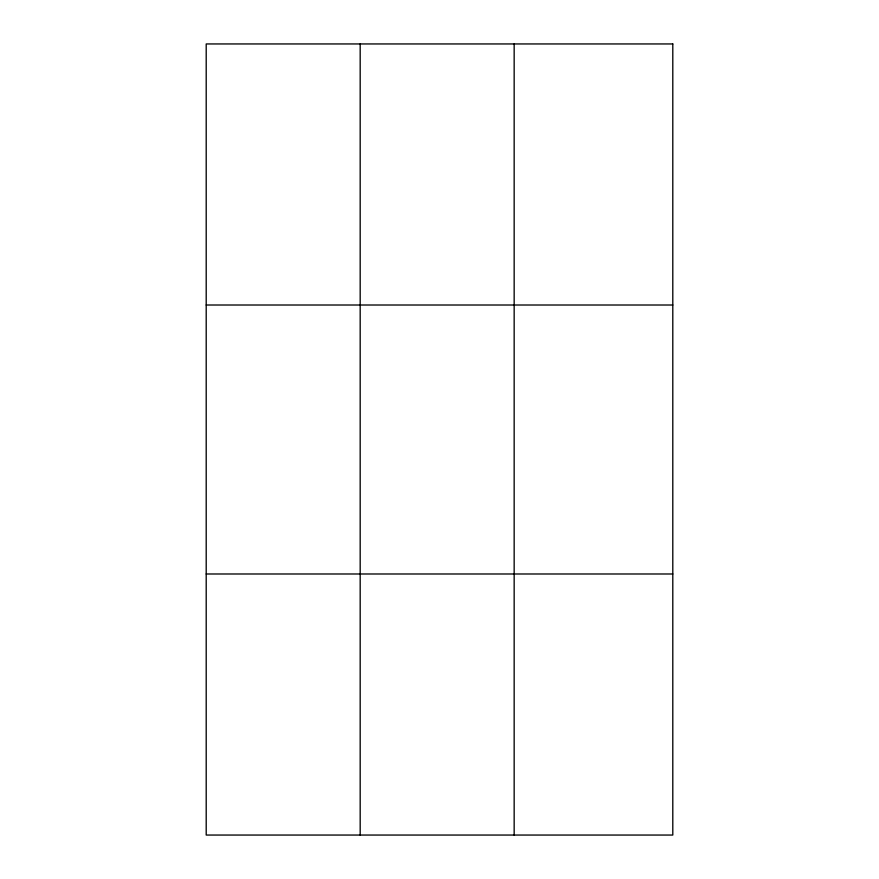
<?xml version="1.0" encoding="UTF-8"?>
<svg xmlns="http://www.w3.org/2000/svg" width="879" height="879" viewBox="0 0 879 879"><rect width="100%" height="100%" fill="white"/><g stroke="black" fill="none" stroke-linecap="round" stroke-linejoin="round"><path stroke-width="1.32" d="M360.181 835.05L360.181 43.95M514.16 835.05L514.16 43.95M206.202 305.013L672.798 305.013M206.202 573.987L672.798 573.987M672.798 43.95L672.798 835.05L206.202 835.05L206.202 43.95L672.798 43.95"/></g></svg>
